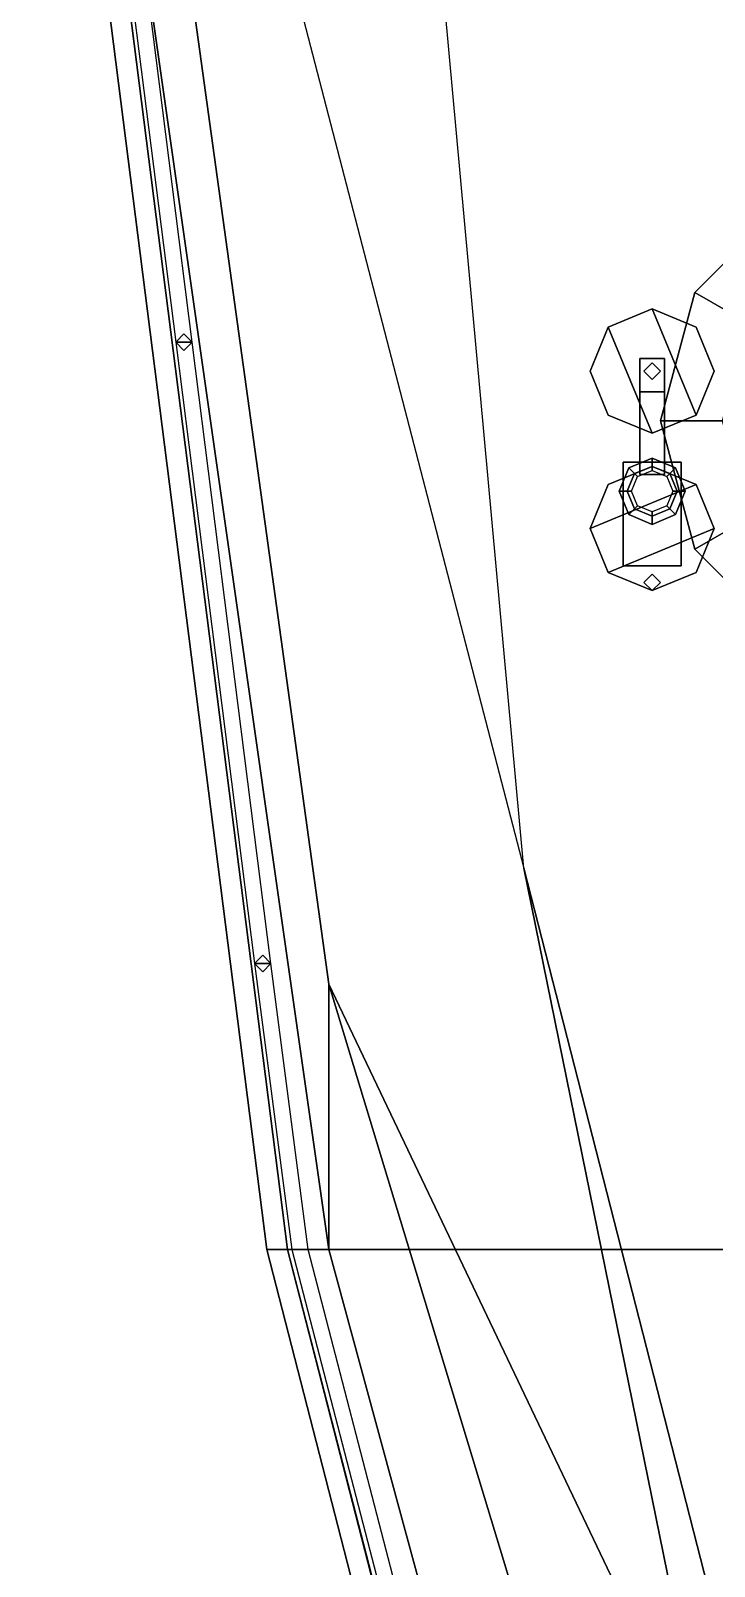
# Model space of a CAD drawing. Header units: millimetres. Extents: x -2.1 to 3, y -13.1 to 18.3.
# Drawn here: x -2.14 to -0.49, y -9.765 to -6.058 of the extents above; entities that cross this region are included whole.
import ezdxf

# ---------------------------------------------------------------- set-up
doc = ezdxf.new("R2010")
doc.units = ezdxf.units.MM
for name, color, linetype in [('h2', 6, 'Continuous'), ('railings', 6, 'Continuous'), ('turret', 2, 'Continuous')]:
    doc.layers.add(name, color=color, linetype=linetype)

msp = doc.modelspace()

# ---------------------------------------------------------------- linework, layer by layer
for points in [[(0, -5.48, -1.16), (0, -11.79, -1.07), (-0.95, -8.08, -0.86), (-1.36, -3.6, -0.86)], [(-2.04, -3.88, -0.02), (-1.42, -8.36, -0.02), (-1.42, -9, 1.02), (-2.06, -4.52, 1.02)], [(-0.95, -8.08, -0.86), (-0.5, -10.29, -0.86), (-1.42, -8.36, -0.02), (-2.04, -3.88, -0.02)], [(-2.06, -4.52, 1.02), (-1.42, -9, 1.02), (-1.52, -9, 1.8), (-2.09, -4.52, 1.74)], [(-2.09, -4.52, 1.89), (-1.52, -9, 1.95), (1.52, -9, 1.95), (2.09, -4.52, 1.89)], [(-2.09, -4.52, 1.86), (-1.52, -9, 1.92), (-1.52, -9, 1.95), (-2.09, -4.52, 1.89)], [(-0.31, -6.4631, 1.94), (-0.5369, -6.69, 1.94), (-0.407, -6.765, 1.94), (-0.235, -6.593, 1.94)], [(-0.31, -6.4631, 1.91), (-0.5369, -6.69, 1.91), (-0.5369, -6.69, 1.94), (-0.31, -6.4631, 1.94)], [(-0.5369, -6.69, 1.94), (-0.62, -7, 1.94), (-0.47, -7, 1.94), (-0.407, -6.765, 1.94)], [(-0.5369, -6.69, 1.91), (-0.62, -7, 1.91), (-0.62, -7, 1.94), (-0.5369, -6.69, 1.94)], [(-0.62, -7, 1.94), (-0.5369, -7.31, 1.94), (-0.407, -7.235, 1.94), (-0.47, -7, 1.94)], [(-0.62, -7, 1.91), (-0.5369, -7.31, 1.91), (-0.5369, -7.31, 1.94), (-0.62, -7, 1.94)], [(-0.5369, -7.31, 1.94), (-0.31, -7.5369, 1.94), (-0.235, -7.407, 1.94), (-0.407, -7.235, 1.94)], [(-0.5369, -7.31, 1.91), (-0.31, -7.5369, 1.91), (-0.31, -7.5369, 1.94), (-0.5369, -7.31, 1.94)], [(0, -11.79, -1.07), (0, -12, -0.98), (-0.5, -10.29, -0.86), (-0.95, -8.08, -0.86)], [(-1.42, -8.36, -0.02), (-0.75, -10.57, -0.02), (-0.82, -11.21, 1.02), (-1.42, -9, 1.02)], [(-0.5, -10.29, -0.86), (0, -12.12, -0.86), (-0.75, -10.57, -0.02), (-1.42, -8.36, -0.02)], [(-1.42, -9, 1.02), (-0.82, -11.21, 1.02), (-0.96, -11.18, 1.83), (-1.52, -9, 1.8)], [(-1.52, -9, 1.95), (-0.95, -11.21, 1.98), (0.95, -11.21, 1.98), (1.52, -9, 1.95)], [(-1.52, -9, 1.92), (-0.96, -11.18, 1.95), (-0.95, -11.21, 1.98), (-1.52, -9, 1.95)]]:
    msp.add_3dface(points)
at = {"layer": 'h2'}
for points in [[(-2.09, -4.52, 1.86), (-1.52, -9, 1.92), (-1.57, -9, 1.92), (-2.14, -4.52, 1.86)], [(-1.57, -9, 1.92), (-1.57, -9, 1.8), (-2.14, -4.52, 1.74), (-2.14, -4.52, 1.86)], [(-2.14, -4.52, 1.74), (-1.57, -9, 1.8), (-1.52, -9, 1.8), (-2.09, -4.52, 1.74)], [(-1.52, -9, 1.92), (-0.96, -11.18, 1.95), (-1.01, -11.18, 1.95), (-1.57, -9, 1.92)], [(-1.01, -11.18, 1.95), (-1.01, -11.18, 1.83), (-1.57, -9, 1.8), (-1.57, -9, 1.92)], [(-1.57, -9, 1.8), (-1.01, -11.18, 1.83), (-0.96, -11.18, 1.83), (-1.52, -9, 1.8)]]:
    msp.add_3dface(points, dxfattribs=at)
at = {"layer": 'railings'}
for points in [[(-1.98, -5.31, 2.74), (-1.79, -6.81, 2.76), (-1.75, -6.81, 2.76), (-1.94, -5.31, 2.74)], [(-1.98, -5.31, 2.35), (-1.79, -6.81, 2.37), (-1.75, -6.81, 2.37), (-1.94, -5.31, 2.35)], [(-1.77, -6.79, 1.92), (-1.79, -6.81, 1.92), (-1.79, -6.81, 2.76), (-1.77, -6.79, 2.76)], [(-1.79, -6.81, 1.92), (-1.77, -6.83, 1.92), (-1.77, -6.83, 2.76), (-1.79, -6.81, 2.76)], [(-1.79, -6.81, 2.76), (-1.6, -8.31, 2.78), (-1.56, -8.31, 2.78), (-1.75, -6.81, 2.76)], [(-1.79, -6.81, 2.37), (-1.6, -8.31, 2.39), (-1.56, -8.31, 2.39), (-1.75, -6.81, 2.37)], [(-1.75, -6.81, 1.92), (-1.77, -6.79, 1.92), (-1.77, -6.79, 2.76), (-1.75, -6.81, 2.76)], [(-1.77, -6.83, 1.92), (-1.75, -6.81, 1.92), (-1.75, -6.81, 2.76), (-1.77, -6.83, 2.76)], [(-1.58, -8.29, 1.94), (-1.6, -8.31, 1.94), (-1.6, -8.31, 2.78), (-1.58, -8.29, 2.78)], [(-1.56, -8.31, 1.94), (-1.58, -8.29, 1.94), (-1.58, -8.29, 2.78), (-1.56, -8.31, 2.78)], [(-1.6, -8.31, 1.94), (-1.58, -8.33, 1.94), (-1.58, -8.33, 2.78), (-1.6, -8.31, 2.78)], [(-1.6, -8.31, 2.78), (-1.51, -9, 2.8), (-1.47, -9, 2.8), (-1.56, -8.31, 2.78)], [(-1.6, -8.31, 2.39), (-1.51, -9, 2.41), (-1.47, -9, 2.41), (-1.56, -8.31, 2.39)], [(-1.58, -8.33, 1.94), (-1.56, -8.31, 1.94), (-1.56, -8.31, 2.78), (-1.58, -8.33, 2.78)], [(-1.51, -9, 2.8), (-1.3, -9.81, 2.8), (-1.26, -9.81, 2.8), (-1.47, -9, 2.8)], [(-1.51, -9, 2.41), (-1.3, -9.81, 2.41), (-1.26, -9.81, 2.41), (-1.47, -9, 2.41)]]:
    msp.add_3dface(points, dxfattribs=at)
at = {"layer": 'turret'}
for points in [[(-0.7461, -6.7739, 2.43), (-0.64, -7.03, 2.43), (-0.5339, -6.9861, 2.43), (-0.64, -6.73, 2.43)], [(-0.64, -6.73, 2.4), (-0.7461, -6.7739, 2.4), (-0.7461, -6.7739, 2.43), (-0.64, -6.73, 2.43)], [(-0.64, -6.73, 2.43), (-0.5339, -6.9861, 2.43), (-0.49, -6.88, 2.43), (-0.5339, -6.7739, 2.43)], [(-0.5339, -6.7739, 2.4), (-0.64, -6.73, 2.4), (-0.64, -6.73, 2.43), (-0.5339, -6.7739, 2.43)], [(-0.79, -6.88, 2.43), (-0.7461, -6.9861, 2.43), (-0.64, -7.03, 2.43), (-0.7461, -6.7739, 2.43)], [(-0.7461, -6.7739, 2.4), (-0.79, -6.88, 2.4), (-0.79, -6.88, 2.43), (-0.7461, -6.7739, 2.43)], [(-0.49, -6.88, 2.4), (-0.5339, -6.7739, 2.4), (-0.5339, -6.7739, 2.43), (-0.49, -6.88, 2.43)], [(-0.61, -6.85, 2.34), (-0.61, -6.85, 2.29), (-0.67, -6.85, 2.29), (-0.67, -6.85, 2.34)], [(-0.67, -6.85, 2.34), (-0.67, -6.85, 2.29), (-0.67, -6.93, 2.29), (-0.67, -6.93, 2.34)], [(-0.67, -6.93, 2.29), (-0.67, -6.85, 2.29), (-0.61, -6.85, 2.29), (-0.61, -6.93, 2.29)], [(-0.61, -6.93, 2.34), (-0.61, -6.85, 2.34), (-0.67, -6.85, 2.34), (-0.67, -6.93, 2.34)], [(-0.61, -6.93, 2.29), (-0.61, -6.85, 2.29), (-0.61, -6.85, 2.34), (-0.61, -6.93, 2.34)], [(-0.79, -6.88, 2.4), (-0.7461, -6.9861, 2.4), (-0.7461, -6.9861, 2.43), (-0.79, -6.88, 2.43)], [(-0.64, -6.86, 2.19), (-0.66, -6.88, 2.19), (-0.66, -6.88, 2.4), (-0.64, -6.86, 2.4)], [(-0.66, -6.88, 2.19), (-0.64, -6.9, 2.19), (-0.64, -6.9, 2.4), (-0.66, -6.88, 2.4)], [(-0.62, -6.88, 2.19), (-0.64, -6.86, 2.19), (-0.64, -6.86, 2.4), (-0.62, -6.88, 2.4)], [(-0.64, -6.9, 2.19), (-0.62, -6.88, 2.19), (-0.62, -6.88, 2.4), (-0.64, -6.9, 2.4)], [(-0.5339, -6.9861, 2.4), (-0.49, -6.88, 2.4), (-0.49, -6.88, 2.43), (-0.5339, -6.9861, 2.43)], [(-0.61, -6.93, 2.36), (-0.61, -6.93, 2.28), (-0.67, -6.93, 2.28), (-0.67, -6.93, 2.36)], [(-0.67, -6.93, 2.36), (-0.67, -6.93, 2.28), (-0.67, -7.13, 2.15), (-0.67, -7.13, 2.36)], [(-0.67, -7.13, 2.15), (-0.67, -6.93, 2.28), (-0.61, -6.93, 2.28), (-0.61, -7.13, 2.15)], [(-0.61, -7.13, 2.36), (-0.61, -6.93, 2.36), (-0.67, -6.93, 2.36), (-0.67, -7.13, 2.36)], [(-0.61, -7.13, 2.15), (-0.61, -6.93, 2.28), (-0.61, -6.93, 2.36), (-0.61, -7.13, 2.36)], [(-0.7461, -6.9861, 2.4), (-0.64, -7.03, 2.4), (-0.64, -7.03, 2.43), (-0.7461, -6.9861, 2.43)], [(-0.64, -7.03, 2.4), (-0.5339, -6.9861, 2.4), (-0.5339, -6.9861, 2.43), (-0.64, -7.03, 2.43)], [(-0.64, -7.11, 2.59), (-0.7461, -7.1539, 2.59), (-0.79, -7.26, 2.59), (-0.5339, -7.1539, 2.59)], [(-0.7461, -7.1539, 2.59), (-0.64, -7.11, 2.59), (-0.64, -7.11, 2.57), (-0.7461, -7.1539, 2.57)], [(-0.6966, -7.1134, 2.07), (-0.72, -7.17, 2.07), (-0.7, -7.17, 2.1), (-0.6824, -7.1276, 2.1)], [(-0.6966, -7.1134, 1.94), (-0.72, -7.17, 1.94), (-0.72, -7.17, 2.07), (-0.6966, -7.1134, 2.07)], [(-0.57, -7.35, 2.56), (-0.57, -7.1, 2.56), (-0.71, -7.1, 2.56), (-0.71, -7.35, 2.56)], [(-0.71, -7.1, 2.56), (-0.71, -7.1, 2.51), (-0.71, -7.35, 2.51), (-0.71, -7.35, 2.56)], [(-0.57, -7.1, 2.56), (-0.57, -7.1, 2.51), (-0.71, -7.1, 2.51), (-0.71, -7.1, 2.56)], [(-0.64, -7.09, 2.07), (-0.6966, -7.1134, 2.07), (-0.6824, -7.1276, 2.1), (-0.64, -7.11, 2.1)], [(-0.64, -7.09, 1.94), (-0.6966, -7.1134, 1.94), (-0.6966, -7.1134, 2.07), (-0.64, -7.09, 2.07)], [(-0.64, -7.11, 2.1), (-0.6824, -7.1276, 2.1), (-0.6754, -7.1346, 2.51), (-0.64, -7.12, 2.51)], [(-0.5834, -7.1134, 2.07), (-0.64, -7.09, 2.07), (-0.64, -7.11, 2.1), (-0.5976, -7.1276, 2.1)], [(-0.5834, -7.1134, 1.94), (-0.64, -7.09, 1.94), (-0.64, -7.09, 2.07), (-0.5834, -7.1134, 2.07)], [(-0.5976, -7.1276, 2.1), (-0.64, -7.11, 2.1), (-0.64, -7.12, 2.51), (-0.6046, -7.1346, 2.51)], [(-0.64, -7.11, 2.59), (-0.5339, -7.1539, 2.59), (-0.5339, -7.1539, 2.57), (-0.64, -7.11, 2.57)], [(-0.56, -7.17, 2.07), (-0.5834, -7.1134, 2.07), (-0.5976, -7.1276, 2.1), (-0.58, -7.17, 2.1)], [(-0.56, -7.17, 1.94), (-0.5834, -7.1134, 1.94), (-0.5834, -7.1134, 2.07), (-0.56, -7.17, 2.07)], [(-0.57, -7.35, 2.51), (-0.57, -7.1, 2.51), (-0.57, -7.1, 2.56), (-0.57, -7.35, 2.56)], [(-0.6824, -7.1276, 2.1), (-0.7, -7.17, 2.1), (-0.69, -7.17, 2.51), (-0.6754, -7.1346, 2.51)], [(-0.58, -7.17, 2.1), (-0.5976, -7.1276, 2.1), (-0.6046, -7.1346, 2.51), (-0.59, -7.17, 2.51)], [(-0.5339, -7.1539, 2.59), (-0.79, -7.26, 2.59), (-0.7461, -7.3661, 2.59), (-0.49, -7.26, 2.59)], [(-0.79, -7.26, 2.59), (-0.7461, -7.1539, 2.59), (-0.7461, -7.1539, 2.57), (-0.79, -7.26, 2.57)], [(-0.72, -7.17, 2.07), (-0.6966, -7.2266, 2.07), (-0.6824, -7.2124, 2.1), (-0.7, -7.17, 2.1)], [(-0.72, -7.17, 1.94), (-0.6966, -7.2266, 1.94), (-0.6966, -7.2266, 2.07), (-0.72, -7.17, 2.07)], [(-0.7, -7.17, 2.1), (-0.6824, -7.2124, 2.1), (-0.6754, -7.2054, 2.51), (-0.69, -7.17, 2.51)], [(-0.5976, -7.2124, 2.1), (-0.58, -7.17, 2.1), (-0.59, -7.17, 2.51), (-0.6046, -7.2054, 2.51)], [(-0.5834, -7.2266, 2.07), (-0.56, -7.17, 2.07), (-0.58, -7.17, 2.1), (-0.5976, -7.2124, 2.1)], [(-0.5834, -7.2266, 1.94), (-0.56, -7.17, 1.94), (-0.56, -7.17, 2.07), (-0.5834, -7.2266, 2.07)], [(-0.5339, -7.1539, 2.59), (-0.49, -7.26, 2.59), (-0.49, -7.26, 2.57), (-0.5339, -7.1539, 2.57)], [(-0.6966, -7.2266, 2.07), (-0.64, -7.25, 2.07), (-0.64, -7.23, 2.1), (-0.6824, -7.2124, 2.1)], [(-0.6966, -7.2266, 1.94), (-0.64, -7.25, 1.94), (-0.64, -7.25, 2.07), (-0.6966, -7.2266, 2.07)], [(-0.6824, -7.2124, 2.1), (-0.64, -7.23, 2.1), (-0.64, -7.22, 2.51), (-0.6754, -7.2054, 2.51)], [(-0.64, -7.23, 2.1), (-0.5976, -7.2124, 2.1), (-0.6046, -7.2054, 2.51), (-0.64, -7.22, 2.51)], [(-0.64, -7.25, 2.07), (-0.5834, -7.2266, 2.07), (-0.5976, -7.2124, 2.1), (-0.64, -7.23, 2.1)], [(-0.64, -7.25, 1.94), (-0.5834, -7.2266, 1.94), (-0.5834, -7.2266, 2.07), (-0.64, -7.25, 2.07)], [(-0.7461, -7.3661, 2.59), (-0.79, -7.26, 2.59), (-0.79, -7.26, 2.57), (-0.7461, -7.3661, 2.57)], [(-0.49, -7.26, 2.59), (-0.7461, -7.3661, 2.59), (-0.64, -7.41, 2.59), (-0.5339, -7.3661, 2.59)], [(-0.49, -7.26, 2.59), (-0.5339, -7.3661, 2.59), (-0.5339, -7.3661, 2.57), (-0.49, -7.26, 2.57)], [(-0.64, -7.41, 2.59), (-0.7461, -7.3661, 2.59), (-0.7461, -7.3661, 2.57), (-0.64, -7.41, 2.57)], [(-0.71, -7.35, 2.56), (-0.71, -7.35, 2.51), (-0.57, -7.35, 2.51), (-0.57, -7.35, 2.56)], [(-0.64, -7.41, 2.67), (-0.62, -7.39, 2.67), (-0.64, -7.37, 2.67), (-0.66, -7.39, 2.67)], [(-0.64, -7.37, 2.59), (-0.66, -7.39, 2.59), (-0.66, -7.39, 2.67), (-0.64, -7.37, 2.67)], [(-0.5339, -7.3661, 2.59), (-0.64, -7.41, 2.59), (-0.64, -7.41, 2.57), (-0.5339, -7.3661, 2.57)], [(-0.62, -7.39, 2.59), (-0.64, -7.37, 2.59), (-0.64, -7.37, 2.67), (-0.62, -7.39, 2.67)], [(-0.66, -7.39, 2.59), (-0.64, -7.41, 2.59), (-0.64, -7.41, 2.67), (-0.66, -7.39, 2.67)], [(-0.64, -7.41, 2.59), (-0.62, -7.39, 2.59), (-0.62, -7.39, 2.67), (-0.64, -7.41, 2.67)]]:
    msp.add_3dface(points, dxfattribs=at)

doc.saveas('drawing.dxf')
